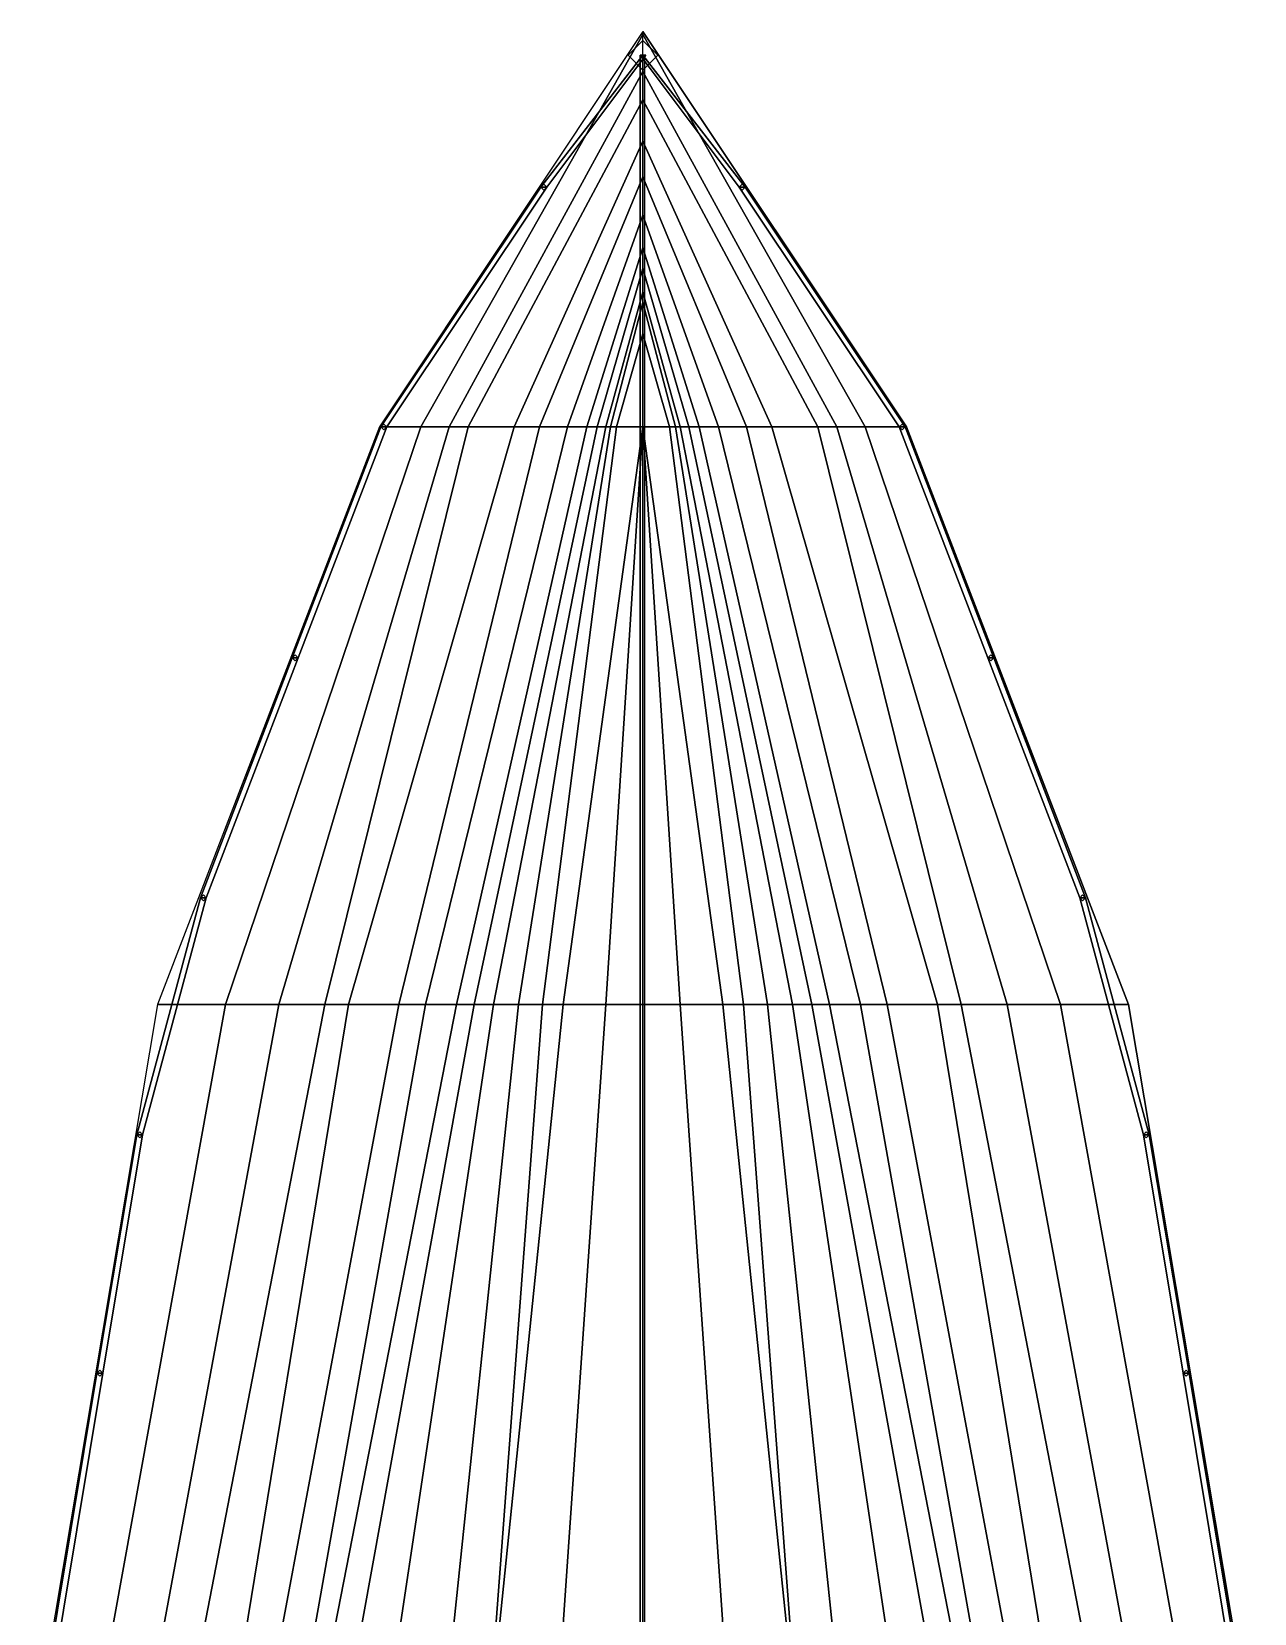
# Model space of a CAD drawing. Header units: millimetres. Extents: x -5 to 5, y -43 to 71.
# Drawn here: x -4.13 to 4.13, y 31.97 to 42.65 of the extents above; entities that cross this region are included whole.
import ezdxf

# ---------------------------------------------------------------- set-up
doc = ezdxf.new("R2010")
doc.units = ezdxf.units.MM
doc.layers.add('hull2', color=7, linetype='Continuous')
doc.layers.add('railings', color=6, linetype='Continuous')

msp = doc.modelspace()

# ---------------------------------------------------------------- linework, layer by layer
for points in [[(0, 42.65, 6.08), (-1.78, 39.98, 5.79), (1.78, 39.98, 5.79), (0, 42.65, 6.08)], [(0, 42.65, 6.08), (1.78, 39.98, 5.79), (1.5, 39.98, 5.36), (0, 42.63, 5.88)], [(0, 42.63, 5.88), (1.5, 39.98, 5.36), (1.31, 39.98, 5.01), (0, 42.38, 5.31)], [(0, 42.59, 6.07), (-0.1, 42.49, 6.06), (-0.1, 42.49, 9.1), (0, 42.59, 9.1)], [(0.1, 42.49, 9.1), (0, 42.59, 9.1), (-0.1, 42.49, 9.1), (0, 42.39, 9.1)], [(0.1, 42.49, 6.06), (0, 42.59, 6.07), (0, 42.59, 9.1), (0.1, 42.49, 9.1)], [(-0.1, 42.49, 6.06), (0, 42.39, 6.05), (0, 42.39, 9.1), (-0.1, 42.49, 9.1)], [(-0.02, 6.52, 20.06), (0.01, 6.51, 20.08), (0.01, 42.49, 8.807), (-0.02, 42.49, 8.79)], [(0.01, 6.53, 20.04), (-0.02, 6.52, 20.06), (-0.02, 42.49, 8.79), (0.01, 42.49, 8.773)], [(0.01, 6.71, 18.51), (-0.02, 6.7, 18.53), (-0.02, 42.49, 8.79), (0.01, 42.49, 8.77)], [(-0.02, 6.7, 18.53), (0.01, 6.69, 18.55), (0.01, 42.49, 8.81), (-0.02, 42.49, 8.79)], [(0, 42.39, 6.05), (0.1, 42.49, 6.06), (0.1, 42.49, 9.1), (0, 42.39, 9.1)], [(0.01, 6.51, 20.08), (0.01, 6.53, 20.04), (0.01, 42.49, 8.773), (0.01, 42.49, 8.807)], [(0.01, 6.69, 18.55), (0.01, 6.71, 18.51), (0.01, 42.49, 8.77), (0.01, 42.49, 8.81)], [(0, 42.38, 5.31), (1.31, 39.98, 5.01), (1.18, 39.98, 4.76), (0, 42.19, 4.76)], [(0, 42.19, 4.76), (1.18, 39.98, 4.76), (0.87, 39.98, 3.96), (0, 41.91, 3.96)], [(0, 41.91, 3.96), (0.87, 39.98, 3.96), (0.7, 39.98, 3.33), (0, 41.67, 3.33)], [(0, 41.67, 3.33), (0.7, 39.98, 3.33), (0.51, 39.98, 2.51), (0, 41.41, 2.51)], [(0, 41.41, 2.51), (0.51, 39.98, 2.51), (0.38, 39.98, 1.72), (0, 41.19, 1.72)], [(0, 41.05, 1.25), (0, 41.19, 1.72), (0.38, 39.98, 1.72), (0.31, 39.98, 1.25)], [(0.25, 39.98, 0.73), (0, 40.89, 0.73), (0, 41.05, 1.25), (0.31, 39.98, 1.25)], [(0.22, 39.98, 0.36), (0, 40.82, 0.36), (0, 40.89, 0.73), (0.25, 39.98, 0.73)], [(0.18, 39.98, -0.31), (0, 40.61, -0.31), (0, 40.82, 0.36), (0.22, 39.98, 0.36)], [(0, 39.98, -2.97), (0, 39.98, -2.97), (0, 40.61, -0.31), (0.18, 39.98, -0.31)], [(-1.78, 39.98, 5.79), (-3.28, 36.08, 5.37), (3.28, 36.08, 5.37), (1.78, 39.98, 5.79)], [(0, 36.08, -2.97), (0, 39.98, -2.97), (0, 39.98, -2.97), (0.25, 36.08, -2.88)], [(0.25, 36.08, -2.88), (0, 39.98, -2.97), (0, 39.98, -2.97), (0.54, 36.08, -2.61)], [(0.54, 36.08, -2.61), (0, 39.98, -2.97), (0.18, 39.98, -0.31), (0.68, 36.08, -2.43)], [(0.68, 36.08, -2.43), (0.18, 39.98, -0.31), (0.22, 39.98, 0.36), (0.84, 36.08, -2.1)], [(0.84, 36.08, -2.1), (0.22, 39.98, 0.36), (0.25, 39.98, 0.73), (1.01, 36.08, -1.63)], [(1.01, 36.08, -1.63), (0.25, 39.98, 0.73), (0.31, 39.98, 1.25), (1.14, 36.08, -1.13)], [(0.31, 39.98, 1.25), (0.38, 39.98, 1.72), (1.26, 36.08, -0.33), (1.14, 36.08, -1.13)], [(0.51, 39.98, 2.51), (1.47, 36.08, 0.85), (1.26, 36.08, -0.33), (0.38, 39.98, 1.72)], [(0.7, 39.98, 3.33), (1.65, 36.08, 1.68), (1.47, 36.08, 0.85), (0.51, 39.98, 2.51)], [(0.87, 39.98, 3.96), (1.99, 36.08, 2.83), (1.65, 36.08, 1.68), (0.7, 39.98, 3.33)], [(1.18, 39.98, 4.76), (2.15, 36.08, 3.26), (1.99, 36.08, 2.83), (0.87, 39.98, 3.96)], [(1.31, 39.98, 5.01), (2.46, 36.08, 4.01), (2.15, 36.08, 3.26), (1.18, 39.98, 4.76)], [(1.5, 39.98, 5.36), (2.82, 36.08, 4.69), (2.46, 36.08, 4.01), (1.31, 39.98, 5.01)], [(1.78, 39.98, 5.79), (3.28, 36.08, 5.37), (2.82, 36.08, 4.69), (1.5, 39.98, 5.36)], [(-3.28, 36.08, 5.37), (-4.13, 31.01, 4.76), (4.13, 31.01, 4.76), (3.28, 36.08, 5.37)], [(0, 31.01, -2.99), (0, 36.08, -2.97), (0.25, 36.08, -2.88), (0.6, 31.01, -2.85)], [(0.6, 31.01, -2.85), (0.25, 36.08, -2.88), (0.54, 36.08, -2.61), (1.06, 31.01, -2.64)], [(1.06, 31.01, -2.64), (0.54, 36.08, -2.61), (0.68, 36.08, -2.43), (1.06, 31.01, -2.64)], [(1.06, 31.01, -2.64), (0.68, 36.08, -2.43), (0.84, 36.08, -2.1), (1.37, 31.01, -2.46)], [(1.37, 31.01, -2.46), (0.84, 36.08, -2.1), (1.01, 36.08, -1.63), (1.77, 31.01, -2.13)], [(1.77, 31.01, -2.13), (1.01, 36.08, -1.63), (1.14, 36.08, -1.13), (2.06, 31.01, -1.66)], [(2.06, 31.01, -1.66), (1.14, 36.08, -1.13), (1.26, 36.08, -0.33), (2.25, 31.01, -1.16)], [(1.26, 36.08, -0.33), (1.47, 36.08, 0.85), (2.37, 31.01, -0.5), (2.25, 31.01, -1.16)], [(1.65, 36.08, 1.68), (2.6, 31.01, 0.96), (2.37, 31.01, -0.5), (1.47, 36.08, 0.85)], [(1.99, 36.08, 2.83), (2.82, 31.01, 1.87), (2.6, 31.01, 0.96), (1.65, 36.08, 1.68)], [(2.15, 36.08, 3.26), (3.13, 31.01, 2.84), (2.82, 31.01, 1.87), (1.99, 36.08, 2.83)], [(2.46, 36.08, 4.01), (3.4, 31.01, 3.51), (3.13, 31.01, 2.84), (2.15, 36.08, 3.26)], [(2.82, 36.08, 4.69), (3.74, 31.01, 4.18), (3.4, 31.01, 3.51), (2.46, 36.08, 4.01)], [(3.28, 36.08, 5.37), (4.13, 31.01, 4.76), (3.74, 31.01, 4.18), (2.82, 36.08, 4.69)]]:
    msp.add_3dface(points)
at = {"layer": 'hull2'}
for points in [[(0, 42.65, 6.08), (-1.78, 39.98, 5.79), (-1.5, 39.98, 5.36), (0, 42.63, 5.88)], [(0, 42.63, 5.88), (-1.5, 39.98, 5.36), (-1.31, 39.98, 5.01), (0, 42.38, 5.31)], [(0, 42.38, 5.31), (-1.31, 39.98, 5.01), (-1.18, 39.98, 4.76), (0, 42.19, 4.76)], [(0, 42.19, 4.76), (-1.18, 39.98, 4.76), (-0.87, 39.98, 3.96), (0, 41.91, 3.96)], [(0, 41.91, 3.96), (-0.87, 39.98, 3.96), (-0.7, 39.98, 3.33), (0, 41.67, 3.33)], [(0, 41.67, 3.33), (-0.7, 39.98, 3.33), (-0.51, 39.98, 2.51), (0, 41.41, 2.51)], [(0, 41.41, 2.51), (-0.51, 39.98, 2.51), (-0.38, 39.98, 1.72), (0, 41.19, 1.72)], [(0, 41.05, 1.25), (0, 41.19, 1.72), (-0.38, 39.98, 1.72), (-0.31, 39.98, 1.25)], [(-0.25, 39.98, 0.73), (0, 40.89, 0.73), (0, 41.05, 1.25), (-0.31, 39.98, 1.25)], [(-0.22, 39.98, 0.36), (0, 40.82, 0.36), (0, 40.89, 0.73), (-0.25, 39.98, 0.73)], [(-0.18, 39.98, -0.31), (0, 40.61, -0.31), (0, 40.82, 0.36), (-0.22, 39.98, 0.36)], [(0, 39.98, -2.97), (0, 39.98, -2.97), (0, 40.61, -0.31), (-0.18, 39.98, -0.31)], [(-1.78, 39.98, 5.79), (-3.28, 36.08, 5.37), (-2.82, 36.08, 4.69), (-1.5, 39.98, 5.36)], [(-1.5, 39.98, 5.36), (-2.82, 36.08, 4.69), (-2.46, 36.08, 4.01), (-1.31, 39.98, 5.01)], [(-1.31, 39.98, 5.01), (-2.46, 36.08, 4.01), (-2.15, 36.08, 3.26), (-1.18, 39.98, 4.76)], [(-1.18, 39.98, 4.76), (-2.15, 36.08, 3.26), (-1.99, 36.08, 2.83), (-0.87, 39.98, 3.96)], [(-0.87, 39.98, 3.96), (-1.99, 36.08, 2.83), (-1.65, 36.08, 1.68), (-0.7, 39.98, 3.33)], [(-0.7, 39.98, 3.33), (-1.65, 36.08, 1.68), (-1.47, 36.08, 0.85), (-0.51, 39.98, 2.51)], [(-0.51, 39.98, 2.51), (-1.47, 36.08, 0.85), (-1.26, 36.08, -0.33), (-0.38, 39.98, 1.72)], [(-0.31, 39.98, 1.25), (-0.38, 39.98, 1.72), (-1.26, 36.08, -0.33), (-1.14, 36.08, -1.13)], [(-1.01, 36.08, -1.63), (-0.25, 39.98, 0.73), (-0.31, 39.98, 1.25), (-1.14, 36.08, -1.13)], [(-0.84, 36.08, -2.1), (-0.22, 39.98, 0.36), (-0.25, 39.98, 0.73), (-1.01, 36.08, -1.63)], [(-0.68, 36.08, -2.43), (-0.18, 39.98, -0.31), (-0.22, 39.98, 0.36), (-0.84, 36.08, -2.1)], [(-0.54, 36.08, -2.61), (0, 39.98, -2.97), (-0.18, 39.98, -0.31), (-0.68, 36.08, -2.43)], [(-0.25, 36.08, -2.88), (0, 39.98, -2.97), (0, 39.98, -2.97), (-0.54, 36.08, -2.61)], [(0, 36.08, -2.97), (0, 39.98, -2.97), (0, 39.98, -2.97), (-0.25, 36.08, -2.88)], [(-3.28, 36.08, 5.37), (-4.13, 31.01, 4.76), (-3.74, 31.01, 4.18), (-2.82, 36.08, 4.69)], [(-2.82, 36.08, 4.69), (-3.74, 31.01, 4.18), (-3.4, 31.01, 3.51), (-2.46, 36.08, 4.01)], [(-2.46, 36.08, 4.01), (-3.4, 31.01, 3.51), (-3.13, 31.01, 2.84), (-2.15, 36.08, 3.26)], [(-2.15, 36.08, 3.26), (-3.13, 31.01, 2.84), (-2.82, 31.01, 1.87), (-1.99, 36.08, 2.83)], [(-1.99, 36.08, 2.83), (-2.82, 31.01, 1.87), (-2.6, 31.01, 0.96), (-1.65, 36.08, 1.68)], [(-1.65, 36.08, 1.68), (-2.6, 31.01, 0.96), (-2.37, 31.01, -0.5), (-1.47, 36.08, 0.85)], [(-1.26, 36.08, -0.33), (-1.47, 36.08, 0.85), (-2.37, 31.01, -0.5), (-2.25, 31.01, -1.16)], [(-2.06, 31.01, -1.66), (-1.14, 36.08, -1.13), (-1.26, 36.08, -0.33), (-2.25, 31.01, -1.16)], [(-1.77, 31.01, -2.13), (-1.01, 36.08, -1.63), (-1.14, 36.08, -1.13), (-2.06, 31.01, -1.66)], [(-1.37, 31.01, -2.46), (-0.84, 36.08, -2.1), (-1.01, 36.08, -1.63), (-1.77, 31.01, -2.13)], [(-1.06, 31.01, -2.64), (-0.68, 36.08, -2.43), (-0.84, 36.08, -2.1), (-1.37, 31.01, -2.46)], [(-1.06, 31.01, -2.64), (-0.54, 36.08, -2.61), (-0.68, 36.08, -2.43), (-1.06, 31.01, -2.64)], [(-0.6, 31.01, -2.85), (-0.25, 36.08, -2.88), (-0.54, 36.08, -2.61), (-1.06, 31.01, -2.64)], [(0, 31.01, -2.99), (0, 36.08, -2.97), (-0.25, 36.08, -2.88), (-0.6, 31.01, -2.85)]]:
    msp.add_3dface(points, dxfattribs=at)
at = {"layer": 'railings'}
for points in [[(0, 42.49, 7.08), (-0.69, 41.6, 7.08), (-0.65, 41.6, 7.08), (0.02, 42.49, 7.08)], [(0.02, 42.49, 7.08), (-0.65, 41.6, 7.08), (-0.69, 41.6, 7.08), (0, 42.49, 7.08)], [(0, 42.49, 7.08), (0.69, 41.6, 7.08), (0.65, 41.6, 7.08), (-0.02, 42.49, 7.08)], [(-0.02, 42.49, 7.08), (0.65, 41.6, 7.08), (0.69, 41.6, 7.08), (0, 42.49, 7.08)], [(-0.65, 41.6, 7.08), (-1.73, 39.98, 6.9), (-1.77, 39.98, 6.9), (-0.69, 41.6, 7.08)], [(-0.69, 41.6, 7.08), (-1.77, 39.98, 6.9), (-1.73, 39.98, 6.9), (-0.65, 41.6, 7.08)], [(-0.69, 41.6, 5.96), (-0.67, 41.62, 5.96), (-0.67, 41.62, 7.08), (-0.69, 41.6, 7.08)], [(-0.67, 41.58, 5.96), (-0.69, 41.6, 5.96), (-0.69, 41.6, 7.08), (-0.67, 41.58, 7.08)], [(-0.67, 41.62, 5.96), (-0.65, 41.6, 5.96), (-0.65, 41.6, 7.08), (-0.67, 41.62, 7.08)], [(-0.65, 41.6, 5.96), (-0.67, 41.58, 5.96), (-0.67, 41.58, 7.08), (-0.65, 41.6, 7.08)], [(0.67, 41.62, 5.96), (0.65, 41.6, 5.96), (0.65, 41.6, 7.08), (0.67, 41.62, 7.08)], [(0.65, 41.6, 5.96), (0.67, 41.58, 5.96), (0.67, 41.58, 7.08), (0.65, 41.6, 7.08)], [(0.65, 41.6, 7.08), (1.73, 39.98, 6.9), (1.77, 39.98, 6.9), (0.69, 41.6, 7.08)], [(0.69, 41.6, 7.08), (1.77, 39.98, 6.9), (1.73, 39.98, 6.9), (0.65, 41.6, 7.08)], [(0.69, 41.6, 5.96), (0.67, 41.62, 5.96), (0.67, 41.62, 7.08), (0.69, 41.6, 7.08)], [(0.67, 41.58, 5.96), (0.69, 41.6, 5.96), (0.69, 41.6, 7.08), (0.67, 41.58, 7.08)], [(-1.73, 39.98, 6.9), (-2.33, 38.42, 6.74), (-2.37, 38.42, 6.74), (-1.77, 39.98, 6.9)], [(-1.77, 39.98, 6.9), (-2.37, 38.42, 6.74), (-2.33, 38.42, 6.74), (-1.73, 39.98, 6.9)], [(-1.77, 39.98, 5.78), (-1.75, 40, 5.78), (-1.75, 40, 6.9), (-1.77, 39.98, 6.9)], [(-1.75, 39.96, 5.78), (-1.77, 39.98, 5.78), (-1.77, 39.98, 6.9), (-1.75, 39.96, 6.9)], [(-1.75, 40, 5.78), (-1.73, 39.98, 5.78), (-1.73, 39.98, 6.9), (-1.75, 40, 6.9)], [(-1.73, 39.98, 5.78), (-1.75, 39.96, 5.78), (-1.75, 39.96, 6.9), (-1.73, 39.98, 6.9)], [(1.75, 40, 5.78), (1.73, 39.98, 5.78), (1.73, 39.98, 6.9), (1.75, 40, 6.9)], [(1.73, 39.98, 5.78), (1.75, 39.96, 5.78), (1.75, 39.96, 6.9), (1.73, 39.98, 6.9)], [(1.77, 39.98, 6.9), (2.37, 38.42, 6.74), (2.33, 38.42, 6.74), (1.73, 39.98, 6.9)], [(1.73, 39.98, 6.9), (2.33, 38.42, 6.74), (2.37, 38.42, 6.74), (1.77, 39.98, 6.9)], [(1.77, 39.98, 5.78), (1.75, 40, 5.78), (1.75, 40, 6.9), (1.77, 39.98, 6.9)], [(1.75, 39.96, 5.78), (1.77, 39.98, 5.78), (1.77, 39.98, 6.9), (1.75, 39.96, 6.9)], [(-2.37, 38.42, 6.74), (-2.99, 36.8, 6.56), (-2.95, 36.8, 6.56), (-2.33, 38.42, 6.74)], [(-2.33, 38.42, 6.74), (-2.95, 36.8, 6.56), (-2.99, 36.8, 6.56), (-2.37, 38.42, 6.74)], [(-2.37, 38.42, 5.62), (-2.35, 38.44, 5.62), (-2.35, 38.44, 6.74), (-2.37, 38.42, 6.74)], [(-2.35, 38.4, 5.62), (-2.37, 38.42, 5.62), (-2.37, 38.42, 6.74), (-2.35, 38.4, 6.74)], [(-2.35, 38.44, 5.62), (-2.33, 38.42, 5.62), (-2.33, 38.42, 6.74), (-2.35, 38.44, 6.74)], [(-2.33, 38.42, 5.62), (-2.35, 38.4, 5.62), (-2.35, 38.4, 6.74), (-2.33, 38.42, 6.74)], [(2.35, 38.44, 5.62), (2.33, 38.42, 5.62), (2.33, 38.42, 6.74), (2.35, 38.44, 6.74)], [(2.33, 38.42, 5.62), (2.35, 38.4, 5.62), (2.35, 38.4, 6.74), (2.33, 38.42, 6.74)], [(2.33, 38.42, 6.74), (2.95, 36.8, 6.56), (2.99, 36.8, 6.56), (2.37, 38.42, 6.74)], [(2.37, 38.42, 6.74), (2.99, 36.8, 6.56), (2.95, 36.8, 6.56), (2.33, 38.42, 6.74)], [(2.37, 38.42, 5.62), (2.35, 38.44, 5.62), (2.35, 38.44, 6.74), (2.37, 38.42, 6.74)], [(2.35, 38.4, 5.62), (2.37, 38.42, 5.62), (2.37, 38.42, 6.74), (2.35, 38.4, 6.74)], [(-2.95, 36.8, 6.56), (-3.38, 35.2, 6.38), (-3.42, 35.2, 6.38), (-2.99, 36.8, 6.56)], [(-2.99, 36.8, 6.56), (-3.42, 35.2, 6.38), (-3.38, 35.2, 6.38), (-2.95, 36.8, 6.56)], [(-2.99, 36.8, 5.44), (-2.97, 36.82, 5.44), (-2.97, 36.82, 6.56), (-2.99, 36.8, 6.56)], [(-2.97, 36.78, 5.44), (-2.99, 36.8, 5.44), (-2.99, 36.8, 6.56), (-2.97, 36.78, 6.56)], [(-2.97, 36.82, 5.44), (-2.95, 36.8, 5.44), (-2.95, 36.8, 6.56), (-2.97, 36.82, 6.56)], [(-2.95, 36.8, 5.44), (-2.97, 36.78, 5.44), (-2.97, 36.78, 6.56), (-2.95, 36.8, 6.56)], [(2.97, 36.82, 5.44), (2.95, 36.8, 5.44), (2.95, 36.8, 6.56), (2.97, 36.82, 6.56)], [(2.95, 36.8, 5.44), (2.97, 36.78, 5.44), (2.97, 36.78, 6.56), (2.95, 36.8, 6.56)], [(2.99, 36.8, 6.56), (3.42, 35.2, 6.38), (3.38, 35.2, 6.38), (2.95, 36.8, 6.56)], [(2.95, 36.8, 6.56), (3.38, 35.2, 6.38), (3.42, 35.2, 6.38), (2.99, 36.8, 6.56)], [(2.99, 36.8, 5.44), (2.97, 36.82, 5.44), (2.97, 36.82, 6.56), (2.99, 36.8, 6.56)], [(2.97, 36.78, 5.44), (2.99, 36.8, 5.44), (2.99, 36.8, 6.56), (2.97, 36.78, 6.56)], [(-3.42, 35.2, 6.38), (-3.69, 33.59, 6.18), (-3.65, 33.59, 6.18), (-3.38, 35.2, 6.38)], [(-3.38, 35.2, 6.38), (-3.65, 33.59, 6.18), (-3.69, 33.59, 6.18), (-3.42, 35.2, 6.38)], [(-3.42, 35.2, 5.26), (-3.4, 35.22, 5.26), (-3.4, 35.22, 6.38), (-3.42, 35.2, 6.38)], [(-3.4, 35.18, 5.26), (-3.42, 35.2, 5.26), (-3.42, 35.2, 6.38), (-3.4, 35.18, 6.38)], [(-3.4, 35.22, 5.26), (-3.38, 35.2, 5.26), (-3.38, 35.2, 6.38), (-3.4, 35.22, 6.38)], [(-3.38, 35.2, 5.26), (-3.4, 35.18, 5.26), (-3.4, 35.18, 6.38), (-3.38, 35.2, 6.38)], [(3.4, 35.22, 5.26), (3.38, 35.2, 5.26), (3.38, 35.2, 6.38), (3.4, 35.22, 6.38)], [(3.38, 35.2, 5.26), (3.4, 35.18, 5.26), (3.4, 35.18, 6.38), (3.38, 35.2, 6.38)], [(3.38, 35.2, 6.38), (3.65, 33.59, 6.18), (3.69, 33.59, 6.18), (3.42, 35.2, 6.38)], [(3.42, 35.2, 6.38), (3.69, 33.59, 6.18), (3.65, 33.59, 6.18), (3.38, 35.2, 6.38)], [(3.42, 35.2, 5.26), (3.4, 35.22, 5.26), (3.4, 35.22, 6.38), (3.42, 35.2, 6.38)], [(3.4, 35.18, 5.26), (3.42, 35.2, 5.26), (3.42, 35.2, 6.38), (3.4, 35.18, 6.38)], [(-3.65, 33.59, 6.18), (-4.09, 30.93, 5.87), (-4.13, 30.93, 5.87), (-3.69, 33.59, 6.18)], [(-3.69, 33.59, 6.18), (-4.13, 30.93, 5.87), (-4.09, 30.93, 5.87), (-3.65, 33.59, 6.18)], [(-3.69, 33.59, 5.06), (-3.67, 33.61, 5.06), (-3.67, 33.61, 6.18), (-3.69, 33.59, 6.18)], [(-3.67, 33.57, 5.06), (-3.69, 33.59, 5.06), (-3.69, 33.59, 6.18), (-3.67, 33.57, 6.18)], [(-3.67, 33.61, 5.06), (-3.65, 33.59, 5.06), (-3.65, 33.59, 6.18), (-3.67, 33.61, 6.18)], [(-3.65, 33.59, 5.06), (-3.67, 33.57, 5.06), (-3.67, 33.57, 6.18), (-3.65, 33.59, 6.18)], [(3.67, 33.61, 5.06), (3.65, 33.59, 5.06), (3.65, 33.59, 6.18), (3.67, 33.61, 6.18)], [(3.65, 33.59, 5.06), (3.67, 33.57, 5.06), (3.67, 33.57, 6.18), (3.65, 33.59, 6.18)], [(3.69, 33.59, 6.18), (4.13, 30.93, 5.87), (4.09, 30.93, 5.87), (3.65, 33.59, 6.18)], [(3.65, 33.59, 6.18), (4.09, 30.93, 5.87), (4.13, 30.93, 5.87), (3.69, 33.59, 6.18)], [(3.69, 33.59, 5.06), (3.67, 33.61, 5.06), (3.67, 33.61, 6.18), (3.69, 33.59, 6.18)], [(3.67, 33.57, 5.06), (3.69, 33.59, 5.06), (3.69, 33.59, 6.18), (3.67, 33.57, 6.18)]]:
    msp.add_3dface(points, dxfattribs=at)

doc.saveas('drawing.dxf')
